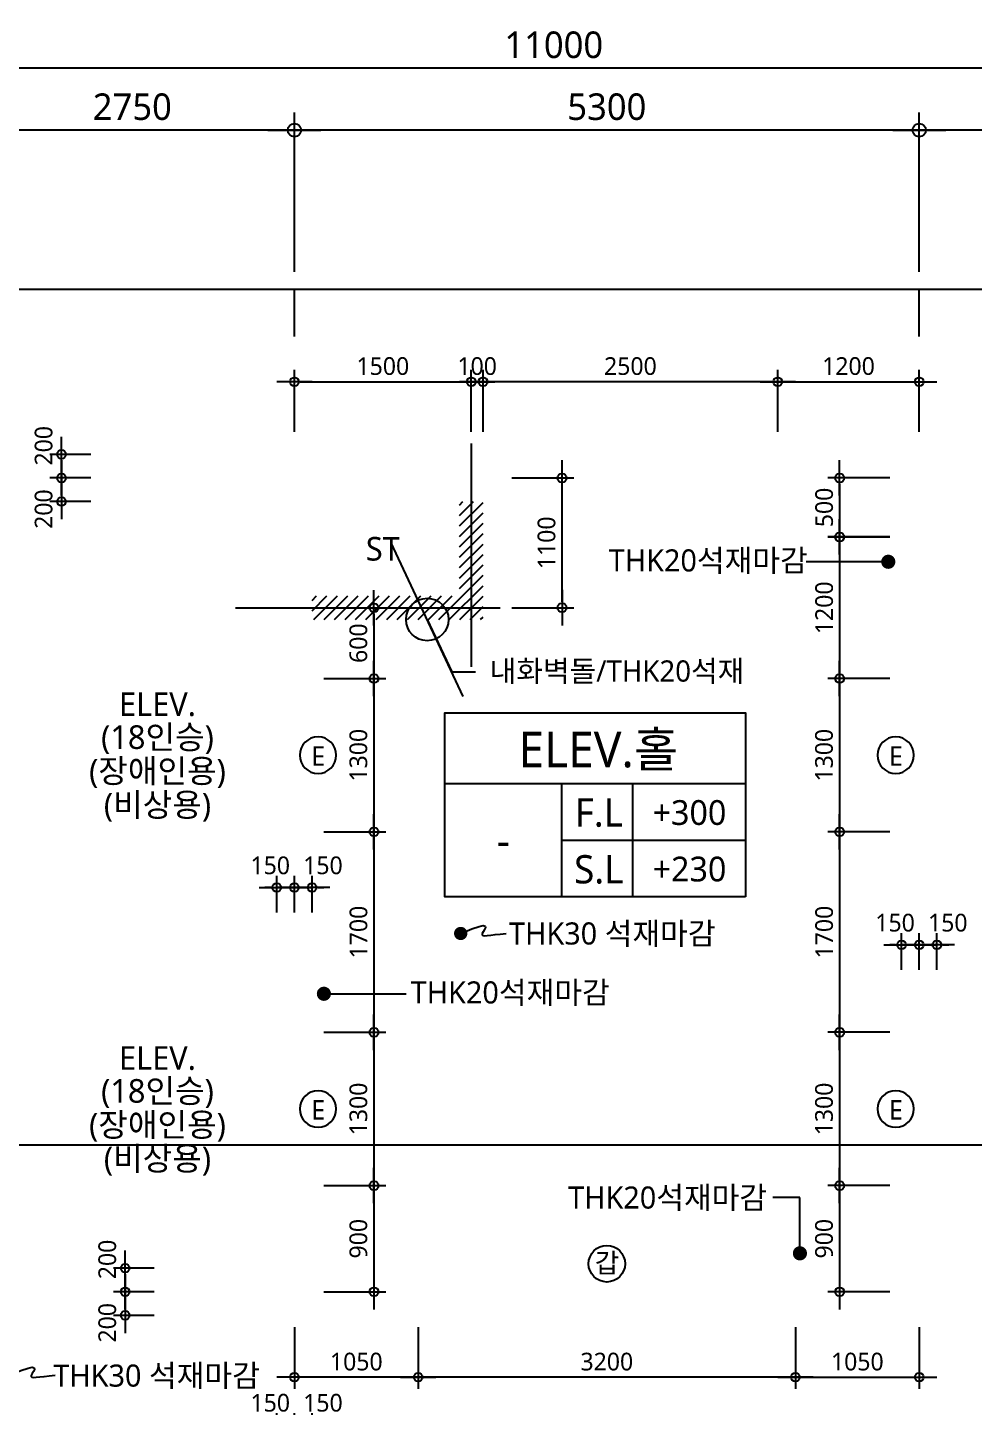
# Model space of a CAD drawing. Header units: millimetres. Extents: x -65167 to 413267, y -17142 to 66587.
# Drawn here: x 196415 to 204439, y 28365 to 40057 of the extents above; entities that cross this region are included whole.
import ezdxf
from ezdxf.enums import TextEntityAlignment as Align

# ---------------------------------------------------------------- set-up
doc = ezdxf.new("R2010")
doc.units = ezdxf.units.MM
doc.header["$LTSCALE"] = 75
doc.header["$MEASUREMENT"] = 0
doc.header["$PDSIZE"] = -10
doc.linetypes.add('CENTER', pattern=[2, 1.25, -0.25, 0.25, -0.25])
doc.layers.get('0').update_dxf_attribs({"linetype": 'CONTINUOUS'})
doc.layers.get('Defpoints').update_dxf_attribs({"color": 171, "linetype": 'CONTINUOUS'})
for name, color, linetype in [('CEN(ST)', 1, 'CENTER'), ('HAT 253', 253, 'CONTINUOUS'), ('LED', 7, 'CONTINUOUS'), ('NDIM', 7, 'CONTINUOUS'), ('TEXT(MIN)', 7, 'CONTINUOUS'), ('TEXT(NOTE小)', 1, 'CONTINUOUS'), ('TEXT(노트)', 7, 'CONTINUOUS'), ('TEXT(실명)', 3, 'CONTINUOUS'), ('TEXT-기입', 6, 'CONTINUOUS'), ('TITLE', 7, 'CONTINUOUS')]:
    doc.layers.add(name, color=color, linetype=linetype)
doc.styles.add('CGS', font='cgse', dxfattribs={"bigfont": 'cgs'})
doc.styles.add('나눔바른고딕', font='NanumBarunGothic.ttf')
doc.dimstyles.new('NDIM 1200', dxfattribs={"dimscale": 75, "dimtxt": 3, "dimasz": 1, "dimexe": 2, "dimexo": 2, "dimgap": 1, "dimtad": 1, "dimdec": 0, "dimdsep": 46, "dimtxsty": 'CGS', "dimblk": 'DOT0', "dimcen": 1, "dimdle": 8, "dimclrd": 256, "dimclre": 256, "dimclrt": 256, "dimadec": 0, "dimazin": 0, "dimtfac": 1, "dimtdec": 0, "dimtix": 1, "dimtmove": 2, "dimatfit": 3, "dimldrblk": 'DOT0', "dimfxl": 1, "dimtolj": 1, "dimtzin": 0, "dimlwd": -1, "dimlwe": -1, "dimarcsym": 0})

# ---------------------------------------------------------------- blocks, each defined once
blk = doc.blocks.new('DOT0')
blk.add_line((-3, 0), (3, 0))
at = {"color": 6}
blk.add_circle((0, 0), 0.75, dxfattribs=at)
blk = doc.blocks.new('*D70')
at = {"layer": 'Defpoints', "color": 0, "ltscale": 0.4, "transparency": 16777216}
for p in [(195379, 39712), (195379, 37837), (206379, 37837)]:
    blk.add_point(p, dxfattribs=at)
at = {"layer": 'NDIM', "ltscale": 0.4, "transparency": 16777216}
for p, q in [((195379, 37987), (195379, 39862)), ((206379, 37987), (206379, 39862)), ((206304, 39712), (195454, 39712))]:
    blk.add_line(p, q, dxfattribs=at)
at = {"layer": 'NDIM', "ltscale": 0.4, "transparency": 16777216, "xscale": 75, "yscale": 75, "zscale": 75, "rotation": 180}
blk.add_blockref('DOT0', (195379, 39712), dxfattribs=at)
at = {"layer": 'NDIM', "ltscale": 0.4, "transparency": 16777216, "xscale": 75, "yscale": 75, "zscale": 75}
blk.add_blockref('DOT0', (206379, 39712), dxfattribs=at)
at = {"layer": 'NDIM', "ltscale": 0.4, "transparency": 16777216, "insert": (200879, 39910), "char_height": 225, "attachment_point": 5, "style": '나눔바른고딕'}
blk.add_mtext('\\A1;11000', dxfattribs=at)
blk = doc.blocks.new('*D71')
at = {"layer": 'Defpoints', "color": 0, "ltscale": 0.4, "transparency": 16777216}
for p in [(203979, 39187), (203979, 37837), (206379, 37837)]:
    blk.add_point(p, dxfattribs=at)
at = {"layer": 'NDIM', "ltscale": 0.4, "transparency": 16777216}
for p, q in [((203979, 37987), (203979, 39337)), ((206379, 37987), (206379, 39337)), ((206304, 39187), (204054, 39187))]:
    blk.add_line(p, q, dxfattribs=at)
at = {"layer": 'NDIM', "ltscale": 0.4, "transparency": 16777216, "xscale": 75, "yscale": 75, "zscale": 75, "rotation": 180}
blk.add_blockref('DOT0', (203979, 39187), dxfattribs=at)
at = {"layer": 'NDIM', "ltscale": 0.4, "transparency": 16777216, "xscale": 75, "yscale": 75, "zscale": 75}
blk.add_blockref('DOT0', (206379, 39187), dxfattribs=at)
at = {"layer": 'NDIM', "ltscale": 0.4, "transparency": 16777216, "insert": (205179, 39385), "char_height": 225, "attachment_point": 5, "style": '나눔바른고딕'}
blk.add_mtext('\\A1;2400', dxfattribs=at)
blk = doc.blocks.new('*D72')
at = {"layer": 'Defpoints', "color": 0, "ltscale": 0.4, "transparency": 16777216}
for p in [(198679, 39187), (198679, 37837), (203979, 37837)]:
    blk.add_point(p, dxfattribs=at)
at = {"layer": 'NDIM', "ltscale": 0.4, "transparency": 16777216}
for p, q in [((198679, 37987), (198679, 39337)), ((203979, 37987), (203979, 39337)), ((203904, 39187), (198754, 39187))]:
    blk.add_line(p, q, dxfattribs=at)
at = {"layer": 'NDIM', "ltscale": 0.4, "transparency": 16777216, "xscale": 75, "yscale": 75, "zscale": 75, "rotation": 180}
blk.add_blockref('DOT0', (198679, 39187), dxfattribs=at)
at = {"layer": 'NDIM', "ltscale": 0.4, "transparency": 16777216, "xscale": 75, "yscale": 75, "zscale": 75}
blk.add_blockref('DOT0', (203979, 39187), dxfattribs=at)
at = {"layer": 'NDIM', "ltscale": 0.4, "transparency": 16777216, "insert": (201329, 39385), "char_height": 225, "attachment_point": 5, "style": '나눔바른고딕'}
blk.add_mtext('\\A1;5300', dxfattribs=at)
blk = doc.blocks.new('*D73')
at = {"layer": 'Defpoints', "color": 0, "ltscale": 0.4, "transparency": 16777216}
for p in [(195929, 39187), (195929, 37837), (198679, 37837)]:
    blk.add_point(p, dxfattribs=at)
at = {"layer": 'NDIM', "ltscale": 0.4, "transparency": 16777216}
for p, q in [((195929, 37987), (195929, 39337)), ((198679, 37987), (198679, 39337)), ((198604, 39187), (196004, 39187))]:
    blk.add_line(p, q, dxfattribs=at)
at = {"layer": 'NDIM', "ltscale": 0.4, "transparency": 16777216, "xscale": 75, "yscale": 75, "zscale": 75, "rotation": 180}
blk.add_blockref('DOT0', (195929, 39187), dxfattribs=at)
at = {"layer": 'NDIM', "ltscale": 0.4, "transparency": 16777216, "xscale": 75, "yscale": 75, "zscale": 75}
blk.add_blockref('DOT0', (198679, 39187), dxfattribs=at)
at = {"layer": 'NDIM', "ltscale": 0.4, "transparency": 16777216, "insert": (197304, 39385), "char_height": 225, "attachment_point": 5, "style": '나눔바른고딕'}
blk.add_mtext('\\A1;2750', dxfattribs=at)
blk = doc.blocks.new('A$C51E23882')
at = {"layer": 'TITLE'}
blk.add_lwpolyline([(8500, 0), (0, 0), (0, 5200), (8500, 5200)], close=True, dxfattribs=at)
for points in [[(8500, 3200), (0, 3200)], [(3300, 3200), (3300, 0)], [(5300, 3200), (5300, 0)], [(3300, 1600), (8500, 1600)]]:
    blk.add_lwpolyline(points, dxfattribs=at)
at = {"layer": 'TITLE', "style": '나눔바른고딕'}
for s, p in [('F.L', (4352, 2378)), ('S.L', (4352, 778))]:
    blk.add_text(s, height=800, dxfattribs=at).set_placement(p, align=Align.MIDDLE)
blk = doc.blocks.new('*D360')
at = {"layer": 'Defpoints', "color": 0, "ltscale": 0.4, "transparency": 16777216}
for p in [(198829, 34537), (198829, 33237), (199354, 33237)]:
    blk.add_point(p, dxfattribs=at)
at = {"layer": 'NDIM', "ltscale": 0.4, "transparency": 16777216}
for p, q in [((198929, 34537), (199454, 34537)), ((199354, 34487), (199354, 33287)), ((198929, 33237), (199454, 33237))]:
    blk.add_line(p, q, dxfattribs=at)
at = {"layer": 'NDIM', "ltscale": 0.4, "transparency": 16777216, "xscale": 50, "yscale": 50, "zscale": 50}
for p, rotation in [((199354, 34537), 90), ((199354, 33237), 270)]:
    blk.add_blockref('DOT0', p, dxfattribs=dict(at, rotation=rotation))
at = {"layer": 'NDIM', "ltscale": 0.4, "transparency": 16777216, "insert": (199222, 33887), "char_height": 150, "attachment_point": 5, "rotation": 90, "style": '나눔바른고딕'}
blk.add_mtext('\\A1;1300', dxfattribs=at)
blk = doc.blocks.new('*D361')
at = {"layer": 'Defpoints', "color": 0, "ltscale": 0.4, "transparency": 16777216}
for p in [(198829, 33237), (198829, 31537), (199354, 31537)]:
    blk.add_point(p, dxfattribs=at)
at = {"layer": 'NDIM', "ltscale": 0.4, "transparency": 16777216}
for p, q in [((198929, 33237), (199454, 33237)), ((199354, 33187), (199354, 31587)), ((198929, 31537), (199454, 31537))]:
    blk.add_line(p, q, dxfattribs=at)
at = {"layer": 'NDIM', "ltscale": 0.4, "transparency": 16777216, "xscale": 50, "yscale": 50, "zscale": 50}
for p, rotation in [((199354, 33237), 90), ((199354, 31537), 270)]:
    blk.add_blockref('DOT0', p, dxfattribs=dict(at, rotation=rotation))
at = {"layer": 'NDIM', "ltscale": 0.4, "transparency": 16777216, "insert": (199223, 32387), "char_height": 150, "attachment_point": 5, "rotation": 90, "style": '나눔바른고딕'}
blk.add_mtext('\\A1;1700', dxfattribs=at)
blk = doc.blocks.new('*D362')
at = {"layer": 'Defpoints', "color": 0, "ltscale": 0.4, "transparency": 16777216}
for p in [(198829, 31537), (198829, 30237), (199354, 30237)]:
    blk.add_point(p, dxfattribs=at)
at = {"layer": 'NDIM', "ltscale": 0.4, "transparency": 16777216}
for p, q in [((198929, 31537), (199454, 31537)), ((199354, 31487), (199354, 30287)), ((198929, 30237), (199454, 30237))]:
    blk.add_line(p, q, dxfattribs=at)
at = {"layer": 'NDIM', "ltscale": 0.4, "transparency": 16777216, "xscale": 50, "yscale": 50, "zscale": 50}
for p, rotation in [((199354, 31537), 90), ((199354, 30237), 270)]:
    blk.add_blockref('DOT0', p, dxfattribs=dict(at, rotation=rotation))
at = {"layer": 'NDIM', "ltscale": 0.4, "transparency": 16777216, "insert": (199222, 30887), "char_height": 150, "attachment_point": 5, "rotation": 90, "style": '나눔바른고딕'}
blk.add_mtext('\\A1;1300', dxfattribs=at)
blk = doc.blocks.new('*D363')
at = {"layer": 'Defpoints', "color": 0, "ltscale": 0.4, "transparency": 16777216}
for p in [(198829, 30237), (198829, 29337), (199354, 29337)]:
    blk.add_point(p, dxfattribs=at)
at = {"layer": 'NDIM', "ltscale": 0.4, "transparency": 16777216}
for p, q in [((198929, 30237), (199454, 30237)), ((199354, 30187), (199354, 29387)), ((198929, 29337), (199454, 29337))]:
    blk.add_line(p, q, dxfattribs=at)
at = {"layer": 'NDIM', "ltscale": 0.4, "transparency": 16777216, "xscale": 50, "yscale": 50, "zscale": 50}
for p, rotation in [((199354, 30237), 90), ((199354, 29337), 270)]:
    blk.add_blockref('DOT0', p, dxfattribs=dict(at, rotation=rotation))
at = {"layer": 'NDIM', "ltscale": 0.4, "transparency": 16777216, "insert": (199222, 29787), "char_height": 150, "attachment_point": 5, "rotation": 90, "style": '나눔바른고딕'}
blk.add_mtext('\\A1;900', dxfattribs=at)
blk = doc.blocks.new('*D364')
at = {"layer": 'Defpoints', "color": 0, "ltscale": 0.4, "transparency": 16777216}
for p in [(198679, 29138), (199729, 29138), (198679, 28613)]:
    blk.add_point(p, dxfattribs=at)
at = {"layer": 'NDIM', "ltscale": 0.4, "transparency": 16777216}
for p, q in [((198679, 29038), (198679, 28513)), ((199729, 29038), (199729, 28513)), ((199679, 28613), (198729, 28613))]:
    blk.add_line(p, q, dxfattribs=at)
at = {"layer": 'NDIM', "ltscale": 0.4, "transparency": 16777216, "xscale": 50, "yscale": 50, "zscale": 50, "rotation": 180}
blk.add_blockref('DOT0', (198679, 28613), dxfattribs=at)
at = {"layer": 'NDIM', "ltscale": 0.4, "transparency": 16777216, "xscale": 50, "yscale": 50, "zscale": 50}
blk.add_blockref('DOT0', (199729, 28613), dxfattribs=at)
at = {"layer": 'NDIM', "ltscale": 0.4, "transparency": 16777216, "insert": (199204, 28744), "char_height": 150, "attachment_point": 5, "style": '나눔바른고딕'}
blk.add_mtext('\\A1;1050', dxfattribs=at)
blk = doc.blocks.new('*D365')
at = {"layer": 'Defpoints', "color": 0, "ltscale": 0.4, "transparency": 16777216}
for p in [(199729, 29138), (202929, 29138), (199729, 28613)]:
    blk.add_point(p, dxfattribs=at)
at = {"layer": 'NDIM', "ltscale": 0.4, "transparency": 16777216}
for p, q in [((199729, 29038), (199729, 28513)), ((202929, 29038), (202929, 28513)), ((202879, 28613), (199779, 28613))]:
    blk.add_line(p, q, dxfattribs=at)
at = {"layer": 'NDIM', "ltscale": 0.4, "transparency": 16777216, "xscale": 50, "yscale": 50, "zscale": 50, "rotation": 180}
blk.add_blockref('DOT0', (199729, 28613), dxfattribs=at)
at = {"layer": 'NDIM', "ltscale": 0.4, "transparency": 16777216, "xscale": 50, "yscale": 50, "zscale": 50}
blk.add_blockref('DOT0', (202929, 28613), dxfattribs=at)
at = {"layer": 'NDIM', "ltscale": 0.4, "transparency": 16777216, "insert": (201329, 28744), "char_height": 150, "attachment_point": 5, "style": '나눔바른고딕'}
blk.add_mtext('\\A1;3200', dxfattribs=at)
blk = doc.blocks.new('*D366')
at = {"layer": 'Defpoints', "color": 0, "ltscale": 0.4, "transparency": 16777216}
for p in [(202929, 29138), (203979, 29138), (203979, 28613)]:
    blk.add_point(p, dxfattribs=at)
at = {"layer": 'NDIM', "ltscale": 0.4, "transparency": 16777216}
for p, q in [((202929, 29038), (202929, 28513)), ((203979, 29038), (203979, 28513)), ((202979, 28613), (203929, 28613))]:
    blk.add_line(p, q, dxfattribs=at)
at = {"layer": 'NDIM', "ltscale": 0.4, "transparency": 16777216, "xscale": 50, "yscale": 50, "zscale": 50, "rotation": 180}
blk.add_blockref('DOT0', (202929, 28613), dxfattribs=at)
at = {"layer": 'NDIM', "ltscale": 0.4, "transparency": 16777216, "xscale": 50, "yscale": 50, "zscale": 50}
blk.add_blockref('DOT0', (203979, 28613), dxfattribs=at)
at = {"layer": 'NDIM', "ltscale": 0.4, "transparency": 16777216, "insert": (203454, 28744), "char_height": 150, "attachment_point": 5, "style": '나눔바른고딕'}
blk.add_mtext('\\A1;1050', dxfattribs=at)
blk = doc.blocks.new('E')
at = {"layer": 'TEXT(NOTE小)'}
blk.add_circle((287, -86), 155, dxfattribs=at)
at = {"layer": 'TEXT(NOTE小)', "style": '나눔바른고딕'}
blk.add_text('E', height=165, dxfattribs=at).set_placement((288, -79), align=Align.MIDDLE_CENTER)
blk = doc.blocks.new('*D367')
at = {"layer": 'Defpoints', "color": 0, "ltscale": 0.4, "transparency": 16777216}
for p in [(203829, 34537), (203304, 33237), (203829, 33237)]:
    blk.add_point(p, dxfattribs=at)
at = {"layer": 'NDIM', "ltscale": 0.4, "transparency": 16777216}
for p, q in [((203729, 34537), (203204, 34537)), ((203304, 34487), (203304, 33287)), ((203729, 33237), (203204, 33237))]:
    blk.add_line(p, q, dxfattribs=at)
at = {"layer": 'NDIM', "ltscale": 0.4, "transparency": 16777216, "xscale": 50, "yscale": 50, "zscale": 50}
for p, rotation in [((203304, 34537), 90), ((203304, 33237), 270)]:
    blk.add_blockref('DOT0', p, dxfattribs=dict(at, rotation=rotation))
at = {"layer": 'NDIM', "ltscale": 0.4, "transparency": 16777216, "insert": (203172, 33887), "char_height": 150, "attachment_point": 5, "rotation": 90, "style": '나눔바른고딕'}
blk.add_mtext('\\A1;1300', dxfattribs=at)
blk = doc.blocks.new('*D368')
at = {"layer": 'Defpoints', "color": 0, "ltscale": 0.4, "transparency": 16777216}
for p in [(203829, 33237), (203304, 31537), (203829, 31537)]:
    blk.add_point(p, dxfattribs=at)
at = {"layer": 'NDIM', "ltscale": 0.4, "transparency": 16777216}
for p, q in [((203729, 33237), (203204, 33237)), ((203304, 33187), (203304, 31587)), ((203729, 31537), (203204, 31537))]:
    blk.add_line(p, q, dxfattribs=at)
at = {"layer": 'NDIM', "ltscale": 0.4, "transparency": 16777216, "xscale": 50, "yscale": 50, "zscale": 50}
for p, rotation in [((203304, 33237), 90), ((203304, 31537), 270)]:
    blk.add_blockref('DOT0', p, dxfattribs=dict(at, rotation=rotation))
at = {"layer": 'NDIM', "ltscale": 0.4, "transparency": 16777216, "insert": (203173, 32387), "char_height": 150, "attachment_point": 5, "rotation": 90, "style": '나눔바른고딕'}
blk.add_mtext('\\A1;1700', dxfattribs=at)
blk = doc.blocks.new('*D369')
at = {"layer": 'Defpoints', "color": 0, "ltscale": 0.4, "transparency": 16777216}
for p in [(203829, 31537), (203304, 30237), (203829, 30237)]:
    blk.add_point(p, dxfattribs=at)
at = {"layer": 'NDIM', "ltscale": 0.4, "transparency": 16777216}
for p, q in [((203729, 31537), (203204, 31537)), ((203304, 31487), (203304, 30287)), ((203729, 30237), (203204, 30237))]:
    blk.add_line(p, q, dxfattribs=at)
at = {"layer": 'NDIM', "ltscale": 0.4, "transparency": 16777216, "xscale": 50, "yscale": 50, "zscale": 50}
for p, rotation in [((203304, 31537), 90), ((203304, 30237), 270)]:
    blk.add_blockref('DOT0', p, dxfattribs=dict(at, rotation=rotation))
at = {"layer": 'NDIM', "ltscale": 0.4, "transparency": 16777216, "insert": (203172, 30887), "char_height": 150, "attachment_point": 5, "rotation": 90, "style": '나눔바른고딕'}
blk.add_mtext('\\A1;1300', dxfattribs=at)
blk = doc.blocks.new('*D370')
at = {"layer": 'Defpoints', "color": 0, "ltscale": 0.4, "transparency": 16777216}
for p in [(203829, 30237), (203304, 29337), (203829, 29337)]:
    blk.add_point(p, dxfattribs=at)
at = {"layer": 'NDIM', "ltscale": 0.4, "transparency": 16777216}
for p, q in [((203729, 30237), (203204, 30237)), ((203304, 30187), (203304, 29387)), ((203729, 29337), (203204, 29337))]:
    blk.add_line(p, q, dxfattribs=at)
at = {"layer": 'NDIM', "ltscale": 0.4, "transparency": 16777216, "xscale": 50, "yscale": 50, "zscale": 50}
for p, rotation in [((203304, 30237), 90), ((203304, 29337), 270)]:
    blk.add_blockref('DOT0', p, dxfattribs=dict(at, rotation=rotation))
at = {"layer": 'NDIM', "ltscale": 0.4, "transparency": 16777216, "insert": (203172, 29787), "char_height": 150, "attachment_point": 5, "rotation": 90, "style": '나눔바른고딕'}
blk.add_mtext('\\A1;900', dxfattribs=at)
blk = doc.blocks.new('*D371')
at = {"layer": 'Defpoints', "color": 0, "ltscale": 0.4, "transparency": 16777216}
for p in [(203829, 35738), (203304, 34537), (203829, 34537)]:
    blk.add_point(p, dxfattribs=at)
at = {"layer": 'NDIM', "ltscale": 0.4, "transparency": 16777216}
for p, q in [((203729, 35738), (203204, 35738)), ((203304, 35688), (203304, 34587)), ((203729, 34537), (203204, 34537))]:
    blk.add_line(p, q, dxfattribs=at)
at = {"layer": 'NDIM', "ltscale": 0.4, "transparency": 16777216, "xscale": 50, "yscale": 50, "zscale": 50}
for p, rotation in [((203304, 35738), 90), ((203304, 34537), 270)]:
    blk.add_blockref('DOT0', p, dxfattribs=dict(at, rotation=rotation))
at = {"layer": 'NDIM', "ltscale": 0.4, "transparency": 16777216, "insert": (203173, 35137), "char_height": 150, "attachment_point": 5, "rotation": 90, "style": '나눔바른고딕'}
blk.add_mtext('\\A1;1200', dxfattribs=at)
blk = doc.blocks.new('*D372')
at = {"layer": 'Defpoints', "color": 0, "ltscale": 0.4, "transparency": 16777216}
for p in [(198829, 35137), (198829, 34537), (199354, 34537)]:
    blk.add_point(p, dxfattribs=at)
at = {"layer": 'NDIM', "ltscale": 0.4, "transparency": 16777216}
for p, q in [((198929, 35137), (199454, 35137)), ((199354, 35087), (199354, 34587)), ((198929, 34537), (199454, 34537))]:
    blk.add_line(p, q, dxfattribs=at)
at = {"layer": 'NDIM', "ltscale": 0.4, "transparency": 16777216, "xscale": 50, "yscale": 50, "zscale": 50}
for p, rotation in [((199354, 35137), 90), ((199354, 34537), 270)]:
    blk.add_blockref('DOT0', p, dxfattribs=dict(at, rotation=rotation))
at = {"layer": 'NDIM', "ltscale": 0.4, "transparency": 16777216, "insert": (199222, 34837), "char_height": 150, "attachment_point": 5, "rotation": 90, "style": '나눔바른고딕'}
blk.add_mtext('\\A1;600', dxfattribs=at)
blk = doc.blocks.new('갑종방화문표기')
at = {"layer": 'TEXT(NOTE小)'}
blk.add_circle((0, 0), 150, dxfattribs=at)
at = {"layer": 'TEXT(NOTE小)', "style": '나눔바른고딕'}
blk.add_text('갑', height=160, dxfattribs=at).set_placement((1, 7), align=Align.MIDDLE_CENTER)
blk = doc.blocks.new('*D898')
at = {"layer": 'Defpoints', "color": 0, "ltscale": 0.4, "transparency": 16777216}
for p in [(200424, 36238), (200949, 36238), (200424, 35138)]:
    blk.add_point(p, dxfattribs=at)
at = {"layer": 'NDIM', "ltscale": 0.4, "transparency": 16777216}
for p, q in [((200524, 36238), (201049, 36238)), ((200949, 35188), (200949, 36188)), ((200524, 35138), (201049, 35138))]:
    blk.add_line(p, q, dxfattribs=at)
at = {"layer": 'NDIM', "ltscale": 0.4, "transparency": 16777216, "xscale": 50, "yscale": 50, "zscale": 50}
for p, rotation in [((200949, 36238), 90), ((200949, 35138), 270)]:
    blk.add_blockref('DOT0', p, dxfattribs=dict(at, rotation=rotation))
at = {"layer": 'NDIM', "ltscale": 0.4, "transparency": 16777216, "insert": (200818, 35688), "char_height": 150, "attachment_point": 5, "rotation": 90, "style": '나눔바른고딕'}
blk.add_mtext('\\A1;1100', dxfattribs=at)
blk = doc.blocks.new('*D910')
at = {"layer": 'Defpoints', "color": 0, "ltscale": 0.4, "transparency": 16777216}
for p in [(198529, 32765), (198529, 32452), (198679, 32452)]:
    blk.add_point(p, dxfattribs=at)
at = {"layer": 'NDIM', "ltscale": 0.4, "transparency": 16777216}
for p, q in [((198529, 32552), (198529, 32865)), ((198679, 32552), (198679, 32865)), ((198479, 32765), (198429, 32765)), ((198679, 32765), (198529, 32765)), ((198729, 32765), (198779, 32765))]:
    blk.add_line(p, q, dxfattribs=at)
at = {"layer": 'NDIM', "ltscale": 0.4, "transparency": 16777216, "xscale": 50, "yscale": 50, "zscale": 50}
blk.add_blockref('DOT0', (198529, 32765), dxfattribs=at)
at = {"layer": 'NDIM', "ltscale": 0.4, "transparency": 16777216, "xscale": 50, "yscale": 50, "zscale": 50, "rotation": 180}
blk.add_blockref('DOT0', (198679, 32765), dxfattribs=at)
at = {"layer": 'NDIM', "ltscale": 0.4, "transparency": 16777216, "insert": (198474, 32952), "char_height": 150, "attachment_point": 5, "style": '나눔바른고딕'}
blk.add_mtext('\\A1;150', dxfattribs=at)
blk = doc.blocks.new('*D911')
at = {"layer": 'Defpoints', "color": 0, "ltscale": 0.4, "transparency": 16777216}
for p in [(198829, 32765), (198679, 32452), (198829, 32452)]:
    blk.add_point(p, dxfattribs=at)
at = {"layer": 'NDIM', "ltscale": 0.4, "transparency": 16777216}
for p, q in [((198679, 32552), (198679, 32865)), ((198829, 32552), (198829, 32865)), ((198629, 32765), (198579, 32765)), ((198679, 32765), (198829, 32765)), ((198879, 32765), (198929, 32765))]:
    blk.add_line(p, q, dxfattribs=at)
at = {"layer": 'NDIM', "ltscale": 0.4, "transparency": 16777216, "xscale": 50, "yscale": 50, "zscale": 50}
blk.add_blockref('DOT0', (198679, 32765), dxfattribs=at)
at = {"layer": 'NDIM', "ltscale": 0.4, "transparency": 16777216, "xscale": 50, "yscale": 50, "zscale": 50, "rotation": 180}
blk.add_blockref('DOT0', (198829, 32765), dxfattribs=at)
at = {"layer": 'NDIM', "ltscale": 0.4, "transparency": 16777216, "insert": (198921, 32952), "char_height": 150, "attachment_point": 5, "style": '나눔바른고딕'}
blk.add_mtext('\\A1;150', dxfattribs=at)
blk = doc.blocks.new('*D912')
at = {"layer": 'Defpoints', "color": 0, "ltscale": 0.4, "transparency": 16777216}
for p in [(196703, 36438), (197051, 36438), (197051, 36238)]:
    blk.add_point(p, dxfattribs=at)
at = {"layer": 'NDIM', "ltscale": 0.4, "transparency": 16777216}
for p, q in [((196951, 36438), (196603, 36438)), ((196703, 36288), (196703, 36388)), ((196951, 36238), (196603, 36238))]:
    blk.add_line(p, q, dxfattribs=at)
at = {"layer": 'NDIM', "ltscale": 0.4, "transparency": 16777216, "xscale": 50, "yscale": 50, "zscale": 50}
for p, rotation in [((196703, 36438), 90), ((196703, 36238), 270)]:
    blk.add_blockref('DOT0', p, dxfattribs=dict(at, rotation=rotation))
at = {"layer": 'NDIM', "ltscale": 0.4, "transparency": 16777216, "insert": (196552, 36511), "char_height": 150, "attachment_point": 5, "rotation": 90, "style": '나눔바른고딕'}
blk.add_mtext('\\A1;200', dxfattribs=at)
blk = doc.blocks.new('*D913')
at = {"layer": 'Defpoints', "color": 0, "ltscale": 0.4, "transparency": 16777216}
for p in [(197051, 36238), (196703, 36038), (197051, 36038)]:
    blk.add_point(p, dxfattribs=at)
at = {"layer": 'NDIM', "ltscale": 0.4, "transparency": 16777216}
for p, q in [((196951, 36238), (196603, 36238)), ((196703, 36188), (196703, 36088)), ((196951, 36038), (196603, 36038))]:
    blk.add_line(p, q, dxfattribs=at)
at = {"layer": 'NDIM', "ltscale": 0.4, "transparency": 16777216, "xscale": 50, "yscale": 50, "zscale": 50}
for p, rotation in [((196703, 36238), 90), ((196703, 36038), 270)]:
    blk.add_blockref('DOT0', p, dxfattribs=dict(at, rotation=rotation))
at = {"layer": 'NDIM', "ltscale": 0.4, "transparency": 16777216, "insert": (196552, 35974), "char_height": 150, "attachment_point": 5, "rotation": 90, "style": '나눔바른고딕'}
blk.add_mtext('\\A1;200', dxfattribs=at)
blk = doc.blocks.new('*D914')
at = {"layer": 'Defpoints', "color": 0, "ltscale": 0.4, "transparency": 16777216}
for p in [(203829, 32279), (203829, 31966), (203979, 31966)]:
    blk.add_point(p, dxfattribs=at)
at = {"layer": 'NDIM', "ltscale": 0.4, "transparency": 16777216}
for p, q in [((203779, 32279), (203729, 32279)), ((203829, 32066), (203829, 32379)), ((203979, 32279), (203829, 32279)), ((203979, 32066), (203979, 32379)), ((204029, 32279), (204079, 32279))]:
    blk.add_line(p, q, dxfattribs=at)
at = {"layer": 'NDIM', "ltscale": 0.4, "transparency": 16777216, "xscale": 50, "yscale": 50, "zscale": 50}
blk.add_blockref('DOT0', (203829, 32279), dxfattribs=at)
at = {"layer": 'NDIM', "ltscale": 0.4, "transparency": 16777216, "xscale": 50, "yscale": 50, "zscale": 50, "rotation": 180}
blk.add_blockref('DOT0', (203979, 32279), dxfattribs=at)
at = {"layer": 'NDIM', "ltscale": 0.4, "transparency": 16777216, "insert": (203774, 32466), "char_height": 150, "attachment_point": 5, "style": '나눔바른고딕'}
blk.add_mtext('\\A1;150', dxfattribs=at)
blk = doc.blocks.new('*D915')
at = {"layer": 'Defpoints', "color": 0, "ltscale": 0.4, "transparency": 16777216}
for p in [(204129, 32279), (203979, 31966), (204129, 31966)]:
    blk.add_point(p, dxfattribs=at)
at = {"layer": 'NDIM', "ltscale": 0.4, "transparency": 16777216}
for p, q in [((203929, 32279), (203879, 32279)), ((203979, 32066), (203979, 32379)), ((203979, 32279), (204129, 32279)), ((204129, 32066), (204129, 32379)), ((204179, 32279), (204229, 32279))]:
    blk.add_line(p, q, dxfattribs=at)
at = {"layer": 'NDIM', "ltscale": 0.4, "transparency": 16777216, "xscale": 50, "yscale": 50, "zscale": 50}
blk.add_blockref('DOT0', (203979, 32279), dxfattribs=at)
at = {"layer": 'NDIM', "ltscale": 0.4, "transparency": 16777216, "xscale": 50, "yscale": 50, "zscale": 50, "rotation": 180}
blk.add_blockref('DOT0', (204129, 32279), dxfattribs=at)
at = {"layer": 'NDIM', "ltscale": 0.4, "transparency": 16777216, "insert": (204221, 32466), "char_height": 150, "attachment_point": 5, "style": '나눔바른고딕'}
blk.add_mtext('\\A1;150', dxfattribs=at)
blk = doc.blocks.new('_Dot')
at = {"color": 0, "linetype": 'ByBlock', "lineweight": -2}
blk.add_line((-0.5, 0), (-1, 0), dxfattribs=at)
at = {"color": 0, "linetype": 'ByBlock', "const_width": 0.5}
blk.add_lwpolyline([(-0.25, 0, 1), (0.25, 0, 1)], format="xyb", close=True, dxfattribs=at)
blk = doc.blocks.new('*D894')
at = {"layer": 'Defpoints', "color": 0, "ltscale": 0.4, "transparency": 16777216}
for p in [(200279, 37054), (200279, 36529), (202779, 36529)]:
    blk.add_point(p, dxfattribs=at)
at = {"layer": 'NDIM', "ltscale": 0.4, "transparency": 16777216}
for p, q in [((200279, 36629), (200279, 37154)), ((202779, 36629), (202779, 37154)), ((202729, 37054), (200329, 37054))]:
    blk.add_line(p, q, dxfattribs=at)
at = {"layer": 'NDIM', "ltscale": 0.4, "transparency": 16777216, "xscale": 50, "yscale": 50, "zscale": 50, "rotation": 180}
blk.add_blockref('DOT0', (200279, 37054), dxfattribs=at)
at = {"layer": 'NDIM', "ltscale": 0.4, "transparency": 16777216, "xscale": 50, "yscale": 50, "zscale": 50}
blk.add_blockref('DOT0', (202779, 37054), dxfattribs=at)
at = {"layer": 'NDIM', "ltscale": 0.4, "transparency": 16777216, "insert": (201529, 37186), "char_height": 150, "attachment_point": 5, "style": '나눔바른고딕'}
blk.add_mtext('\\A1;2500', dxfattribs=at)
blk = doc.blocks.new('*D895')
at = {"layer": 'Defpoints', "color": 0, "ltscale": 0.4, "transparency": 16777216}
for p in [(200279, 37054), (200179, 36529), (200279, 36529)]:
    blk.add_point(p, dxfattribs=at)
at = {"layer": 'NDIM', "ltscale": 0.4, "transparency": 16777216}
for p, q in [((200179, 36629), (200179, 37154)), ((200279, 36629), (200279, 37154)), ((200129, 37054), (200079, 37054)), ((200179, 37054), (200279, 37054)), ((200329, 37054), (200379, 37054))]:
    blk.add_line(p, q, dxfattribs=at)
at = {"layer": 'NDIM', "ltscale": 0.4, "transparency": 16777216, "xscale": 50, "yscale": 50, "zscale": 50}
blk.add_blockref('DOT0', (200179, 37054), dxfattribs=at)
at = {"layer": 'NDIM', "ltscale": 0.4, "transparency": 16777216, "xscale": 50, "yscale": 50, "zscale": 50, "rotation": 180}
blk.add_blockref('DOT0', (200279, 37054), dxfattribs=at)
at = {"layer": 'NDIM', "ltscale": 0.4, "transparency": 16777216, "insert": (200229, 37186), "char_height": 150, "attachment_point": 5, "style": '나눔바른고딕'}
blk.add_mtext('\\A1;100', dxfattribs=at)
blk = doc.blocks.new('*D896')
at = {"layer": 'Defpoints', "color": 0, "ltscale": 0.4, "transparency": 16777216}
for p in [(200179, 37054), (198679, 36529), (200179, 36529)]:
    blk.add_point(p, dxfattribs=at)
at = {"layer": 'NDIM', "ltscale": 0.4, "transparency": 16777216}
for p, q in [((198679, 36629), (198679, 37154)), ((200179, 36629), (200179, 37154)), ((198729, 37054), (200129, 37054))]:
    blk.add_line(p, q, dxfattribs=at)
at = {"layer": 'NDIM', "ltscale": 0.4, "transparency": 16777216, "xscale": 50, "yscale": 50, "zscale": 50, "rotation": 180}
blk.add_blockref('DOT0', (198679, 37054), dxfattribs=at)
at = {"layer": 'NDIM', "ltscale": 0.4, "transparency": 16777216, "xscale": 50, "yscale": 50, "zscale": 50}
blk.add_blockref('DOT0', (200179, 37054), dxfattribs=at)
at = {"layer": 'NDIM', "ltscale": 0.4, "transparency": 16777216, "insert": (199429, 37186), "char_height": 150, "attachment_point": 5, "style": '나눔바른고딕'}
blk.add_mtext('\\A1;1500', dxfattribs=at)
blk = doc.blocks.new('*D897')
at = {"layer": 'Defpoints', "color": 0, "ltscale": 0.4, "transparency": 16777216}
for p in [(203979, 37054), (202779, 36529), (203979, 36529)]:
    blk.add_point(p, dxfattribs=at)
at = {"layer": 'NDIM', "ltscale": 0.4, "transparency": 16777216}
for p, q in [((202779, 36629), (202779, 37154)), ((203979, 36629), (203979, 37154)), ((202829, 37054), (203929, 37054))]:
    blk.add_line(p, q, dxfattribs=at)
at = {"layer": 'NDIM', "ltscale": 0.4, "transparency": 16777216, "xscale": 50, "yscale": 50, "zscale": 50, "rotation": 180}
blk.add_blockref('DOT0', (202779, 37054), dxfattribs=at)
at = {"layer": 'NDIM', "ltscale": 0.4, "transparency": 16777216, "xscale": 50, "yscale": 50, "zscale": 50}
blk.add_blockref('DOT0', (203979, 37054), dxfattribs=at)
at = {"layer": 'NDIM', "ltscale": 0.4, "transparency": 16777216, "insert": (203379, 37186), "char_height": 150, "attachment_point": 5, "style": '나눔바른고딕'}
blk.add_mtext('\\A1;1200', dxfattribs=at)
blk = doc.blocks.new('*D930')
at = {"layer": 'Defpoints', "color": 0, "ltscale": 0.4, "transparency": 16777216}
for p in [(197243, 29537), (197590, 29537), (197590, 29337)]:
    blk.add_point(p, dxfattribs=at)
at = {"layer": 'NDIM', "ltscale": 0.4, "transparency": 16777216}
for p, q in [((197490, 29537), (197143, 29537)), ((197243, 29387), (197243, 29487)), ((197490, 29337), (197143, 29337))]:
    blk.add_line(p, q, dxfattribs=at)
at = {"layer": 'NDIM', "ltscale": 0.4, "transparency": 16777216, "xscale": 50, "yscale": 50, "zscale": 50}
for p, rotation in [((197243, 29537), 90), ((197243, 29337), 270)]:
    blk.add_blockref('DOT0', p, dxfattribs=dict(at, rotation=rotation))
at = {"layer": 'NDIM', "ltscale": 0.4, "transparency": 16777216, "insert": (197092, 29611), "char_height": 150, "attachment_point": 5, "rotation": 90, "style": '나눔바른고딕'}
blk.add_mtext('\\A1;200', dxfattribs=at)
blk = doc.blocks.new('*D931')
at = {"layer": 'Defpoints', "color": 0, "ltscale": 0.4, "transparency": 16777216}
for p in [(197590, 29337), (197243, 29137), (197590, 29137)]:
    blk.add_point(p, dxfattribs=at)
at = {"layer": 'NDIM', "ltscale": 0.4, "transparency": 16777216}
for p, q in [((197490, 29337), (197143, 29337)), ((197243, 29287), (197243, 29187)), ((197490, 29137), (197143, 29137))]:
    blk.add_line(p, q, dxfattribs=at)
at = {"layer": 'NDIM', "ltscale": 0.4, "transparency": 16777216, "xscale": 50, "yscale": 50, "zscale": 50}
for p, rotation in [((197243, 29337), 90), ((197243, 29137), 270)]:
    blk.add_blockref('DOT0', p, dxfattribs=dict(at, rotation=rotation))
at = {"layer": 'NDIM', "ltscale": 0.4, "transparency": 16777216, "insert": (197092, 29074), "char_height": 150, "attachment_point": 5, "rotation": 90, "style": '나눔바른고딕'}
blk.add_mtext('\\A1;200', dxfattribs=at)
blk = doc.blocks.new('*D940')
at = {"layer": 'Defpoints', "color": 0, "ltscale": 0.4, "transparency": 16777216}
for p in [(198529, 28208), (198529, 27895), (198679, 27895)]:
    blk.add_point(p, dxfattribs=at)
at = {"layer": 'NDIM', "ltscale": 0.4, "transparency": 16777216}
for p, q in [((198529, 27995), (198529, 28308)), ((198679, 27995), (198679, 28308)), ((198479, 28208), (198429, 28208)), ((198679, 28208), (198529, 28208)), ((198729, 28208), (198779, 28208))]:
    blk.add_line(p, q, dxfattribs=at)
at = {"layer": 'NDIM', "ltscale": 0.4, "transparency": 16777216, "xscale": 50, "yscale": 50, "zscale": 50}
blk.add_blockref('DOT0', (198529, 28208), dxfattribs=at)
at = {"layer": 'NDIM', "ltscale": 0.4, "transparency": 16777216, "xscale": 50, "yscale": 50, "zscale": 50, "rotation": 180}
blk.add_blockref('DOT0', (198679, 28208), dxfattribs=at)
at = {"layer": 'NDIM', "ltscale": 0.4, "transparency": 16777216, "insert": (198474, 28395), "char_height": 150, "attachment_point": 5, "style": '나눔바른고딕'}
blk.add_mtext('\\A1;150', dxfattribs=at)
blk = doc.blocks.new('*D941')
at = {"layer": 'Defpoints', "color": 0, "ltscale": 0.4, "transparency": 16777216}
for p in [(198829, 28208), (198679, 27895), (198829, 27895)]:
    blk.add_point(p, dxfattribs=at)
at = {"layer": 'NDIM', "ltscale": 0.4, "transparency": 16777216}
for p, q in [((198679, 27995), (198679, 28308)), ((198829, 27995), (198829, 28308)), ((198629, 28208), (198579, 28208)), ((198679, 28208), (198829, 28208)), ((198879, 28208), (198929, 28208))]:
    blk.add_line(p, q, dxfattribs=at)
at = {"layer": 'NDIM', "ltscale": 0.4, "transparency": 16777216, "xscale": 50, "yscale": 50, "zscale": 50}
blk.add_blockref('DOT0', (198679, 28208), dxfattribs=at)
at = {"layer": 'NDIM', "ltscale": 0.4, "transparency": 16777216, "xscale": 50, "yscale": 50, "zscale": 50, "rotation": 180}
blk.add_blockref('DOT0', (198829, 28208), dxfattribs=at)
at = {"layer": 'NDIM', "ltscale": 0.4, "transparency": 16777216, "insert": (198921, 28395), "char_height": 150, "attachment_point": 5, "style": '나눔바른고딕'}
blk.add_mtext('\\A1;150', dxfattribs=at)
blk = doc.blocks.new('*D945')
at = {"layer": 'Defpoints', "color": 0, "ltscale": 0.4, "transparency": 16777216}
for p in [(203829, 36238), (203304, 35737), (203829, 35737)]:
    blk.add_point(p, dxfattribs=at)
at = {"layer": 'NDIM', "ltscale": 0.4, "transparency": 16777216}
for p, q in [((203729, 36238), (203204, 36238)), ((203304, 36188), (203304, 35787)), ((203729, 35737), (203204, 35737))]:
    blk.add_line(p, q, dxfattribs=at)
at = {"layer": 'NDIM', "ltscale": 0.4, "transparency": 16777216, "xscale": 50, "yscale": 50, "zscale": 50}
for p, rotation in [((203304, 36238), 90), ((203304, 35737), 270)]:
    blk.add_blockref('DOT0', p, dxfattribs=dict(at, rotation=rotation))
at = {"layer": 'NDIM', "ltscale": 0.4, "transparency": 16777216, "insert": (203173, 35988), "char_height": 150, "attachment_point": 5, "rotation": 90, "style": '나눔바른고딕'}
blk.add_mtext('\\A1;500', dxfattribs=at)

msp = doc.modelspace()

# ---------------------------------------------------------------- hatches: boundary and pattern name
at = {"layer": 'HAT 253'}
h = msp.add_hatch(dxfattribs=at)
h.set_pattern_fill('ANSI31', color=256, scale=500)
h.set_pattern_definition([(45, (188016.54, 4500), (-44.19417, 44.19417), [])])
h.paths.add_polyline_path([(200079, 36037.5), (200279, 36037.5), (200279, 35037.5), (198829, 35037.5), (198829, 35237.5), (200079, 35237.5)])

# ---------------------------------------------------------------- linework, layer by layer
at = {"layer": 'CEN(ST)', "ltscale": 10000}
for p, q in [((198679, 37437.5), (198679, 37837.5)), ((203979, 37437.5), (203979, 37837.5)), ((200179, 36529.1), (200179, 34637.5)), ((198179, 35137.5), (200424.2, 35137.5))]:
    msp.add_line(p, q, dxfattribs=at)
at = {"layer": 'Defpoints'}
msp.add_line((209403.9, 30579.1), (190279.3, 30579.1), dxfattribs=at)
at = {"layer": 'Defpoints', "ltscale": 10000}
msp.add_lwpolyline([(189729, 6362.5), (210829, 6362.5), (210829, 37837.5), (189729, 37837.5)], close=True, dxfattribs=at)
at = {"layer": 'LED', "const_width": 56.2}
msp.add_lwpolyline([(200089.4, 32403.5, -1), (200089.4, 32347.2, -1)], format="xyb", close=True, dxfattribs=at)
at = {"layer": 'LED'}
for points in [[(200089.4, 32375.3), (200183.1, 32414.4), (200245.2, 32435.5), (200281.4, 32442), (200297.4, 32437.2), (200298.7, 32424.7), (200291.2, 32407.7), (200280.4, 32389.7), (200272.1, 32374.1), (200271, 32363.4), (200277.8, 32357.7), (200292.3, 32355.9), (200314.5, 32357.2), (200344, 32360.7), (200380.8, 32365.5), (200424.6, 32370.7), (200475.2, 32375.3)], [(196263.8, 28629.6), (196357.5, 28668.7), (196419.6, 28689.8), (196455.8, 28696.2), (196471.7, 28691.5), (196473.1, 28678.9), (196465.6, 28662), (196454.8, 28643.9), (196446.5, 28628.3), (196445.4, 28617.7), (196452.2, 28612), (196466.7, 28610.2), (196488.9, 28611.5), (196518.4, 28615), (196555.2, 28619.8), (196599, 28624.9), (196649.6, 28629.6)]]:
    msp.add_lwpolyline(points, dxfattribs=at)
at = {"layer": 'NDIM', "ltscale": 10000}
for points in [[(203596.5, 35527.3), (203019.5, 35527.3)], [(199049, 31863.9), (199626, 31863.9)]]:
    msp.add_lwpolyline(points, dxfattribs=at)

# ---------------------------------------------------------------- block references
for name, p, xscale, yscale, zscale in [('A$C51E23882', (199955.4, 32685.5), 0.3, 0.3, 0.3), ('갑종방화문표기', (201329, 29574.4), 1.030731055544951, 1.030731055544951, 1.030731055544951)]:
    msp.add_blockref(name, p, dxfattribs=dict(xscale=xscale, yscale=yscale, zscale=zscale))
at = {"layer": 'CEN(ST)', "xscale": -1, "rotation": 180}
for p in [(198592.3, 33801.3), (203492.3, 33801.3), (198592.3, 30801.3), (203492.3, 30801.3)]:
    msp.add_blockref('E', p, dxfattribs=at)
at = {"layer": 'NDIM', "ltscale": 10000, "yscale": 120, "zscale": 120, "rotation": 180}
for p, xscale in [((203716.5, 35527.3), -120), ((198929, 31863.9), 120)]:
    msp.add_blockref('_Dot', p, dxfattribs=dict(at, xscale=xscale))

# ---------------------------------------------------------------- texts
at = {"layer": 'TEXT(MIN)', "style": '나눔바른고딕'}
msp.add_text('ST', height=200, dxfattribs=at).set_placement((199429, 35637.5), align=Align.MIDDLE_CENTER)
msp.add_text('내화벽돌/THK20석재', height=180, dxfattribs=at).set_placement((202495.1, 34600.9), align=Align.MIDDLE_RIGHT)
at = {"layer": 'TEXT(노트)', "style": '나눔바른고딕'}
for p in [(203034.2, 35538.7), (201354.2, 31875.3), (202689.4, 30136)]:
    msp.add_text('THK20석재마감', height=187.5, dxfattribs=at).set_placement(p, align=Align.MIDDLE_RIGHT)
for s, p in [('ELEV.', (197517.4, 34317.5)), ('(18인승)', (197517.4, 34030.8)), ('(장애인용)', (197517.4, 33744.2)), ('(비상용)', (197517.4, 33457.5)), ('ELEV.', (197517.4, 31317.5)), ('(18인승)', (197517.4, 31030.8)), ('(장애인용)', (197517.4, 30744.2)), ('(비상용)', (197517.4, 30457.5))]:
    msp.add_text(s, height=200, dxfattribs=at).set_placement(p, align=Align.MIDDLE)
for p in [(200499.6, 32375.3), (196634.2, 28626.3)]:
    msp.add_text('THK30 석재마감', height=187.5, dxfattribs=at).set_placement(p, align=Align.MIDDLE_LEFT)
at = {"layer": 'TEXT(실명)', "style": '나눔바른고딕'}
msp.add_text('ELEV.홀', height=300, dxfattribs=at).set_placement((201256.7, 33943.7), align=Align.MIDDLE)
at = {"layer": 'TEXT-기입', "style": '나눔바른고딕'}
for s, p in [('+300', (202030, 33401)), ('+230', (202030.2, 32921.9))]:
    msp.add_text(s, height=210, dxfattribs=at).set_placement(p, align=Align.MIDDLE)
msp.add_text('-', height=270, dxfattribs=at).set_placement((200450.4, 33165.5), align=Align.MIDDLE_CENTER)

# ---------------------------------------------------------------- dimensions: what is measured, and where the dimension line sits
at = {"layer": 'NDIM', "ltscale": 0.4}
for base, p1, p2, angle, override, picture, middle in [((195379, 39712.5), (206379, 37837.5), (195379, 37837.5), 180, {"dimtxsty": '나눔바른고딕'}, '*D70', (200879, 39909.7)), ((195929, 39187.5), (198679, 37837.5), (195929, 37837.5), 180, {"dimtxsty": '나눔바른고딕'}, '*D73', (197304, 39384.7)), ((198679, 39187.5), (203979, 37837.5), (198679, 37837.5), 180, {"dimtxsty": '나눔바른고딕'}, '*D72', (201329, 39384.8)), ((203979, 39187.5), (206379, 37837.5), (203979, 37837.5), 180, {"dimtxsty": '나눔바른고딕'}, '*D71', (205179, 39384.7)), ((200279, 37054.1), (202779, 36529.1), (200279, 36529.1), 180, {"dimscale": 50, "dimtxsty": '나눔바른고딕'}, '*D894', (201529, 37185.5)), ((200949.2, 36237.5), (200424.2, 35137.5), (200424.2, 36237.5), 90, {"dimscale": 50, "dimtxsty": '나눔바른고딕'}, '*D898', (200817.8, 35687.5)), ((203304, 35737.5), (203829, 36237.5), (203829, 35737.5), 90, {"dimscale": 50, "dimtxsty": '나눔바른고딕'}, '*D945', (203172.6, 35987.5)), ((203304, 34537.5), (203829, 35737.5), (203829, 34537.5), 90, {"dimscale": 50, "dimtxsty": '나눔바른고딕'}, '*D371', (203172.6, 35137.5)), ((199354, 34537.5), (198829, 35137.5), (198829, 34537.5), 270, {"dimscale": 50, "dimtxsty": '나눔바른고딕'}, '*D372', (199222.5, 34837.5)), ((199354, 33237.5), (198829, 34537.5), (198829, 33237.5), 270, {"dimscale": 50, "dimtxsty": '나눔바른고딕'}, '*D360', (199222.5, 33887.5)), ((203304, 33237.5), (203829, 34537.5), (203829, 33237.5), 90, {"dimscale": 50, "dimtxsty": '나눔바른고딕'}, '*D367', (203172.5, 33887.5)), ((199354, 31537.5), (198829, 33237.5), (198829, 31537.5), 270, {"dimscale": 50, "dimtxsty": '나눔바른고딕'}, '*D361', (199222.6, 32387.5)), ((203304, 31537.5), (203829, 33237.5), (203829, 31537.5), 90, {"dimscale": 50, "dimtxsty": '나눔바른고딕'}, '*D368', (203172.6, 32387.5)), ((199354, 30237.5), (198829, 31537.5), (198829, 30237.5), 270, {"dimscale": 50, "dimtxsty": '나눔바른고딕'}, '*D362', (199222.5, 30887.5)), ((203304, 30237.5), (203829, 31537.5), (203829, 30237.5), 90, {"dimscale": 50, "dimtxsty": '나눔바른고딕'}, '*D369', (203172.5, 30887.5)), ((199354, 29337.5), (198829, 30237.5), (198829, 29337.5), 270, {"dimscale": 50, "dimtxsty": '나눔바른고딕'}, '*D363', (199222.5, 29787.5)), ((203304, 29337.5), (203829, 30237.5), (203829, 29337.5), 90, {"dimscale": 50, "dimtxsty": '나눔바른고딕'}, '*D370', (203172.5, 29787.5)), ((198679, 28612.5), (199729, 29137.5), (198679, 29137.5), 180, {"dimscale": 50, "dimtxsty": '나눔바른고딕'}, '*D364', (199204, 28743.9)), ((199729, 28612.5), (202929, 29137.5), (199729, 29137.5), 180, {"dimscale": 50, "dimtxsty": '나눔바른고딕'}, '*D365', (201329, 28744.1))]:
    dim = msp.add_linear_dim(base=base, p1=p1, p2=p2, angle=angle, dimstyle='NDIM 1200', override=override, dxfattribs=at)
    dim.commit()
    dim.dimension.update_dxf_attribs({"geometry": picture, "text_midpoint": middle})
for base, p1, p2, picture, middle in [((200179, 37054.1), (198679, 36529.1), (200179, 36529.1), '*D896', (199429, 37185.5)), ((200279, 37054.1), (200179, 36529.1), (200279, 36529.1), '*D895', (200229, 37185.5)), ((203979, 37054.1), (202779, 36529.1), (203979, 36529.1), '*D897', (203379, 37185.5)), ((203979, 28612.5), (202929, 29137.5), (203979, 29137.5), '*D366', (203454, 28743.9))]:
    dim = msp.add_linear_dim(base=base, p1=p1, p2=p2, dimstyle='NDIM 1200', override={"dimscale": 50, "dimtxsty": '나눔바른고딕'}, dxfattribs=at)
    dim.commit()
    dim.dimension.update_dxf_attribs({"geometry": picture, "text_midpoint": middle})
for base, p1, p2, angle, picture, middle in [((196703.2, 36437.5), (197050.5, 36237.5), (197050.5, 36437.5), 90, '*D912', (196552.3, 36511)), ((196703.2, 36037.5), (197050.5, 36237.5), (197050.5, 36037.5), 270, '*D913', (196552.3, 35974.3)), ((198529, 32764.9), (198679, 32452.4), (198529, 32452.4), 180, '*D910', (198474.5, 32952.4)), ((203829, 32278.6), (203979, 31966.2), (203829, 31966.2), 180, '*D914', (203774.5, 32466.1)), ((197242.6, 29537.5), (197589.9, 29337.5), (197589.9, 29537.5), 90, '*D930', (197091.7, 29611)), ((197242.6, 29137.5), (197589.9, 29337.5), (197589.9, 29137.5), 270, '*D931', (197091.7, 29074.3)), ((198529, 28207.8), (198679, 27895.4), (198529, 27895.4), 180, '*D940', (198474.5, 28395.3))]:
    dim = msp.add_linear_dim(base=base, p1=p1, p2=p2, angle=angle, dimstyle='NDIM 1200', override={"dimscale": 50, "dimtxsty": '나눔바른고딕'}, dxfattribs=at)
    dim.commit()
    dim.dimension.update_dxf_attribs({"geometry": picture, "text_midpoint": middle, "dimtype": 160})
for base, p1, p2, picture, middle in [((198829, 32764.9), (198679, 32452.4), (198829, 32452.4), '*D911', (198920.6, 32952.4)), ((204129, 32278.6), (203979, 31966.2), (204129, 31966.2), '*D915', (204220.6, 32466.1)), ((198829, 28207.8), (198679, 27895.4), (198829, 27895.4), '*D941', (198920.6, 28395.3))]:
    dim = msp.add_linear_dim(base=base, p1=p1, p2=p2, dimstyle='NDIM 1200', override={"dimscale": 50, "dimtxsty": '나눔바른고딕'}, dxfattribs=at)
    dim.commit()
    dim.dimension.update_dxf_attribs({"geometry": picture, "text_midpoint": middle, "dimtype": 160})

# ---------------------------------------------------------------- leaders
at = {"layer": 'NDIM', "ltscale": 10000}
for points, override in [([(199805.5, 35037.5), (200013.6, 34594.1), (200213.6, 34594.1)], {"dimscale": 120, "dimasz": 2, "dimtad": 0}), ([(202966.9, 29662.9), (202966.9, 30136), (202735.9, 30136)], {"dimscale": 120, "dimasz": 1, "dimgap": 1, "dimtad": 0, "dimldrblk": 'Dot'})]:
    msp.add_leader(points, dimstyle='NDIM 1200', override=override, dxfattribs=at)

doc.saveas('drawing.dxf')
